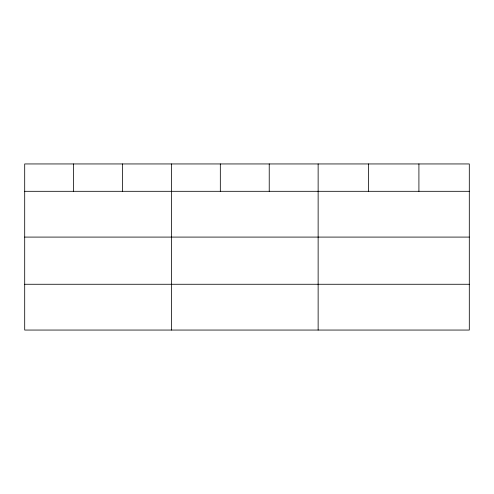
<?xml version="1.0" encoding="UTF-8"?>
<svg xmlns="http://www.w3.org/2000/svg" width="494" height="494" viewBox="0 0 494 494"><rect width="100%" height="100%" fill="white"/><g stroke="black" fill="none" stroke-linecap="round" stroke-linejoin="round"><path stroke-width="0.74" d="M469.3 237.089L469.3 163.946L24.7 163.946L24.7 330.054L469.3 330.054L469.3 237.089L24.7 237.089M24.7 191.308L469.3 191.308M24.7 284.266L469.3 284.266M418.912 163.946L418.912 191.308M368.524 163.946L368.524 191.308M318.136 163.946L318.136 330.054M269.23 163.946L269.23 191.308M220.324 163.946L220.324 191.308M171.418 163.946L171.418 330.054M122.512 163.946L122.512 191.308M73.606 163.946L73.606 191.308"/></g></svg>
